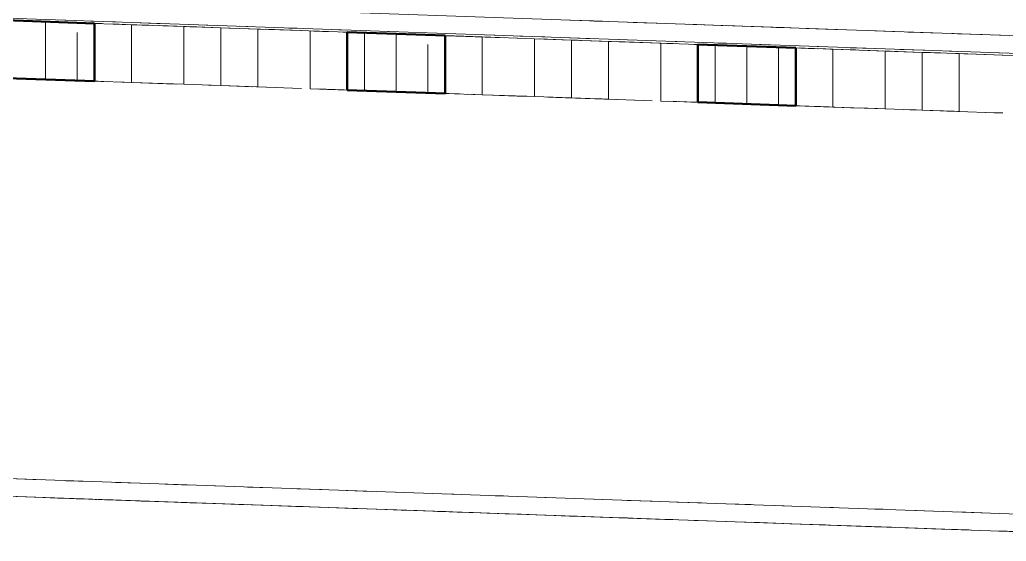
# Model space of a CAD drawing. Header units: metres. Extents: x 10 to 831, y 10 to 584.
# Drawn here: x 265.76 to 295.62, y 449.75 to 465.53 of the extents above; entities that cross this region are included whole.
import ezdxf

# ---------------------------------------------------------------- set-up
doc = ezdxf.new("R2010")
doc.units = ezdxf.units.M
doc.layers.add('CUT', color=7, linetype='Continuous', lineweight=50)
doc.layers.add('VIS', color=8, linetype='Continuous', lineweight=13)

msp = doc.modelspace()

# ---------------------------------------------------------------- linework, layer by layer
at = {"layer": 'CUT'}
for p, q in [((265.053, 465.525), (268.024, 465.421)), ((268.024, 465.421), (268.024, 463.671)), ((275.667, 463.404), (275.667, 465.154)), ((275.667, 465.154), (278.64, 465.049)), ((278.64, 465.049), (278.64, 463.3)), ((286.283, 463.032), (286.283, 464.782)), ((286.283, 464.782), (289.255, 464.678)), ((289.255, 464.678), (289.255, 462.928)), ((268.024, 463.671), (265.053, 463.775)), ((278.64, 463.3), (275.667, 463.404)), ((289.255, 462.928), (286.283, 463.032))]:
    msp.add_line(p, q, dxfattribs=at)
at = {"layer": 'VIS'}
for p, q in [((30, 474.352), (450, 459.652)), ((450, 459.117), (30, 473.817)), ((265.053, 465.525), (268.024, 465.421)), ((266.538, 465.473), (265.453, 465.511)), ((267.626, 465.435), (265.779, 465.5)), ((266.538, 465.473), (265.822, 465.498)), ((266.104, 465.488), (265.887, 465.495)), ((266.104, 465.488), (265.887, 465.495)), ((266.104, 465.488), (265.887, 465.495)), ((266.104, 465.488), (265.887, 465.495)), ((266.104, 465.488), (265.887, 465.495)), ((266.104, 465.488), (265.887, 465.495)), ((266.104, 465.488), (265.887, 465.495)), ((266.104, 465.488), (265.887, 465.495)), ((266.104, 465.488), (265.887, 465.495)), ((266.241, 465.483), (265.944, 465.494)), ((266.241, 465.483), (265.944, 465.494)), ((266.241, 465.483), (265.944, 465.494)), ((266.241, 465.483), (265.944, 465.494)), ((266.104, 465.488), (266.322, 465.481)), ((266.104, 465.488), (266.322, 465.481)), ((266.241, 465.483), (266.538, 465.473)), ((268.024, 465.421), (266.538, 465.473)), ((266.972, 465.457), (266.538, 465.473)), ((267.016, 465.456), (266.538, 465.473)), ((266.538, 465.473), (266.538, 463.723)), ((267.016, 465.456), (266.778, 465.464)), ((267.016, 465.456), (266.778, 465.464)), ((267.016, 465.456), (266.778, 465.464)), ((267.016, 465.456), (266.778, 465.464)), ((267.016, 465.456), (266.778, 465.464)), ((266.908, 465.525), (267.158, 465.516)), ((267.199, 465.45), (266.952, 465.458)), ((267.199, 465.45), (266.952, 465.458)), ((267.199, 465.45), (266.952, 465.458)), ((267.199, 465.45), (266.952, 465.458)), ((267.199, 465.45), (266.952, 465.458)), ((267.199, 465.45), (266.952, 465.458)), ((267.016, 465.456), (267.255, 465.448)), ((267.016, 465.456), (267.255, 465.448)), ((267.016, 465.456), (267.255, 465.448)), ((267.016, 465.456), (267.255, 465.448)), ((267.016, 465.456), (267.255, 465.448)), ((267.016, 465.456), (267.255, 465.448)), ((267.034, 465.456), (267.281, 465.447)), ((267.034, 465.456), (267.281, 465.447)), ((267.034, 465.456), (267.281, 465.447)), ((267.034, 465.456), (267.281, 465.447)), ((267.034, 465.456), (267.281, 465.447)), ((267.78, 465.429), (267.552, 465.438)), ((267.859, 465.427), (267.612, 465.436)), ((267.859, 465.427), (267.612, 465.436)), ((267.859, 465.427), (267.612, 465.436)), ((267.859, 465.427), (267.612, 465.436)), ((267.859, 465.427), (267.612, 465.436)), ((267.859, 465.427), (267.612, 465.436)), ((267.841, 465.428), (267.624, 465.435)), ((267.694, 465.433), (267.942, 465.424)), ((267.694, 465.433), (267.942, 465.424)), ((267.694, 465.433), (267.942, 465.424)), ((267.694, 465.433), (267.942, 465.424)), ((267.694, 465.433), (267.942, 465.424)), ((267.701, 465.432), (267.951, 465.423)), ((267.908, 465.49), (268.657, 465.463)), ((268.249, 465.413), (268.024, 465.421)), ((268.024, 465.421), (269.144, 465.381)), ((268.024, 463.671), (268.024, 465.421)), ((268.249, 465.413), (268.136, 465.417)), ((268.249, 465.413), (268.136, 465.417)), ((268.249, 465.413), (268.136, 465.417)), ((268.249, 465.413), (268.136, 465.417)), ((268.249, 465.413), (268.136, 465.417)), ((268.249, 465.413), (268.136, 465.417)), ((268.696, 465.398), (268.584, 465.402)), ((268.771, 465.395), (268.584, 465.402)), ((268.771, 465.395), (268.584, 465.402)), ((268.771, 465.395), (268.584, 465.402)), ((268.771, 465.395), (268.584, 465.402)), ((268.771, 465.395), (268.584, 465.402)), ((268.771, 465.395), (268.584, 465.402)), ((268.771, 465.395), (268.957, 465.388)), ((268.771, 465.395), (268.957, 465.388)), ((268.771, 465.395), (268.957, 465.388)), ((268.771, 465.395), (268.957, 465.388)), ((268.771, 465.395), (268.957, 465.388)), ((268.771, 465.395), (268.957, 465.388)), ((269.144, 465.381), (268.927, 465.389)), ((268.944, 465.389), (269.67, 465.363)), ((268.944, 465.389), (269.67, 465.363)), ((268.944, 465.389), (269.67, 465.363)), ((268.944, 465.389), (269.67, 465.363)), ((268.944, 465.389), (269.67, 465.363)), ((268.944, 465.389), (269.67, 465.363)), ((269.144, 465.381), (269.032, 465.385)), ((269.144, 465.381), (270.727, 465.327)), ((269.144, 465.381), (269.144, 465.381)), ((269.144, 463.632), (269.144, 465.381)), ((269.144, 463.632), (269.144, 465.381)), ((269.407, 465.438), (270.157, 465.411)), ((270.225, 465.344), (269.954, 465.354)), ((271.318, 465.306), (269.999, 465.352)), ((270.727, 465.327), (271.846, 465.287)), ((270.727, 463.577), (270.727, 465.327)), ((270.879, 465.321), (271.605, 465.296)), ((270.879, 465.321), (271.605, 465.296)), ((270.879, 465.321), (271.605, 465.296)), ((270.879, 465.321), (271.605, 465.296)), ((270.879, 465.321), (271.605, 465.296)), ((270.879, 465.321), (271.605, 465.296)), ((270.906, 465.385), (271.656, 465.359)), ((271.1, 465.314), (270.913, 465.32)), ((271.1, 465.314), (270.913, 465.32)), ((271.1, 465.314), (270.913, 465.32)), ((271.1, 465.314), (270.913, 465.32)), ((271.1, 465.314), (270.913, 465.32)), ((271.1, 465.314), (270.913, 465.32)), ((271.846, 465.287), (271.036, 465.315)), ((271.305, 465.306), (271.036, 465.315)), ((271.305, 465.306), (271.036, 465.315)), ((271.305, 465.306), (271.036, 465.315)), ((271.305, 465.306), (271.036, 465.315)), ((271.305, 465.306), (271.036, 465.315)), ((271.305, 465.306), (271.036, 465.315)), ((271.1, 465.314), (271.286, 465.307)), ((271.1, 465.314), (271.286, 465.307)), ((271.1, 465.314), (271.286, 465.307)), ((271.1, 465.314), (271.286, 465.307)), ((271.1, 465.314), (271.286, 465.307)), ((271.1, 465.314), (271.286, 465.307)), ((271.305, 465.306), (271.576, 465.297)), ((271.305, 465.306), (271.576, 465.297)), ((271.305, 465.306), (271.576, 465.297)), ((271.305, 465.306), (271.576, 465.297)), ((271.305, 465.306), (271.576, 465.297)), ((271.305, 465.306), (271.576, 465.297)), ((271.846, 465.287), (272.966, 465.248)), ((271.846, 465.287), (272.088, 465.279)), ((271.846, 463.537), (271.846, 465.287)), ((273.362, 465.234), (272.099, 465.279)), ((272.405, 465.332), (272.655, 465.324)), ((273.905, 465.28), (274.155, 465.272)), ((283.13, 465.492), (282.409, 465.517)), ((283.401, 465.483), (283.151, 465.491)), ((284.9, 465.43), (284.15, 465.457)), ((285.055, 465.425), (284.333, 465.45)), ((286.399, 465.378), (285.65, 465.404)), ((287.221, 465.349), (286.012, 465.392)), ((286.98, 465.358), (286.258, 465.382)), ((287.899, 465.326), (287.149, 465.351)), ((288.863, 465.292), (287.686, 465.332)), ((288.898, 465.291), (288.648, 465.299)), ((289.587, 465.266), (288.877, 465.291)), ((290.745, 465.226), (289.569, 465.267)), ((267.494, 463.69), (267.494, 465.148)), ((267.494, 464.273), (267.494, 465.148)), ((267.494, 464.273), (267.494, 465.148)), ((267.494, 464.273), (267.494, 465.148)), ((267.494, 464.273), (267.494, 465.148)), ((267.494, 464.273), (267.494, 465.148)), ((272.966, 465.248), (274.284, 465.202)), ((272.966, 463.498), (272.966, 465.248)), ((274.008, 465.212), (273.197, 465.24)), ((274.008, 465.212), (273.197, 465.24)), ((274.008, 465.212), (273.197, 465.24)), ((274.008, 465.212), (273.197, 465.24)), ((274.008, 465.212), (273.197, 465.24)), ((274.008, 465.212), (273.197, 465.24)), ((273.467, 465.231), (274.278, 465.202)), ((273.467, 465.231), (274.278, 465.202)), ((273.467, 465.231), (274.278, 465.202)), ((273.467, 465.231), (274.278, 465.202)), ((273.467, 465.231), (274.278, 465.202)), ((273.467, 465.231), (274.278, 465.202)), ((274.264, 465.202), (274.989, 465.177)), ((274.264, 465.202), (274.989, 465.177)), ((274.264, 465.202), (274.989, 465.177)), ((274.264, 465.202), (274.989, 465.177)), ((274.264, 465.202), (274.989, 465.177)), ((274.264, 465.202), (274.989, 465.177)), ((274.548, 465.192), (275.667, 465.154)), ((274.548, 463.442), (274.548, 465.192)), ((274.996, 465.177), (274.66, 465.188)), ((274.996, 465.177), (274.66, 465.188)), ((274.996, 465.177), (274.66, 465.188)), ((274.996, 465.177), (274.66, 465.188)), ((274.996, 465.177), (274.66, 465.188)), ((274.996, 465.177), (274.66, 465.188)), ((274.996, 465.177), (274.66, 465.188)), ((274.921, 465.179), (274.735, 465.186)), ((274.921, 465.179), (274.735, 465.186)), ((274.921, 465.179), (274.735, 465.186)), ((274.921, 465.179), (274.735, 465.186)), ((274.921, 465.179), (274.735, 465.186)), ((274.921, 465.179), (274.735, 465.186)), ((274.921, 465.179), (275.108, 465.173)), ((274.921, 465.179), (275.108, 465.173)), ((274.921, 465.179), (275.108, 465.173)), ((274.921, 465.179), (275.108, 465.173)), ((274.921, 465.179), (275.108, 465.173)), ((274.921, 465.179), (275.108, 465.173)), ((275.404, 465.227), (275.654, 465.219)), ((275.667, 465.154), (275.555, 465.158)), ((276.901, 465.11), (275.637, 465.154)), ((275.667, 465.154), (278.64, 465.049)), ((275.667, 463.404), (275.667, 465.154)), ((276, 465.142), (275.75, 465.151)), ((276.262, 465.132), (275.965, 465.143)), ((276.262, 465.132), (275.965, 465.143)), ((276.262, 465.132), (275.965, 465.143)), ((276.262, 465.132), (275.965, 465.143)), ((276.262, 465.132), (275.965, 465.143)), ((276, 465.142), (276.25, 465.133)), ((276.163, 465.136), (276.412, 465.127)), ((276.198, 465.135), (276.438, 465.126)), ((276.198, 465.135), (276.198, 463.385)), ((276.262, 465.132), (276.559, 465.122)), ((276.904, 465.175), (277.154, 465.166)), ((277.154, 465.101), (276.915, 465.11)), ((277.451, 465.091), (277.154, 465.101)), ((277.451, 465.091), (277.154, 465.101)), ((277.451, 465.091), (277.154, 465.101)), ((277.451, 465.091), (277.154, 465.101)), ((277.631, 465.084), (277.154, 465.101)), ((277.451, 465.091), (277.154, 465.101)), ((277.154, 463.351), (277.154, 465.101)), ((277.451, 465.091), (277.748, 465.081)), ((278.457, 465.056), (277.805, 465.078)), ((278.196, 465.065), (277.935, 465.074)), ((278.154, 465.067), (278.404, 465.058)), ((278.457, 465.056), (278.24, 465.063)), ((278.457, 465.056), (278.24, 465.063)), ((278.457, 465.056), (278.24, 465.063)), ((278.5, 465.054), (278.25, 465.063)), ((278.403, 465.123), (278.653, 465.114)), ((278.457, 465.056), (278.673, 465.048)), ((278.457, 465.056), (278.673, 465.048)), ((278.457, 465.056), (278.673, 465.048)), ((278.457, 465.056), (278.673, 465.048)), ((278.457, 465.056), (278.673, 465.048)), ((278.457, 465.056), (278.673, 465.048)), ((278.457, 465.056), (278.673, 465.048)), ((278.457, 465.056), (278.673, 465.048)), ((278.5, 465.054), (278.75, 465.046)), ((278.864, 465.042), (278.64, 465.049)), ((278.64, 465.049), (279.76, 465.01)), ((278.64, 463.3), (278.64, 465.049)), ((280.439, 464.986), (278.67, 465.048)), ((278.864, 465.042), (278.752, 465.046)), ((278.864, 465.042), (278.752, 465.046)), ((278.864, 465.042), (278.752, 465.046)), ((278.864, 465.042), (278.752, 465.046)), ((278.864, 465.042), (278.752, 465.046)), ((278.864, 465.042), (278.752, 465.046)), ((279.312, 465.026), (279.199, 465.03)), ((279.386, 465.023), (279.199, 465.03)), ((279.386, 465.023), (279.199, 465.03)), ((279.386, 465.023), (279.199, 465.03)), ((279.386, 465.023), (279.199, 465.03)), ((279.386, 465.023), (279.199, 465.03)), ((279.386, 465.023), (279.199, 465.03)), ((279.386, 465.023), (279.572, 465.016)), ((279.386, 465.023), (279.572, 465.016)), ((279.386, 465.023), (279.572, 465.016)), ((279.386, 465.023), (279.572, 465.016)), ((279.386, 465.023), (279.572, 465.016)), ((279.386, 465.023), (279.572, 465.016)), ((279.76, 465.01), (279.542, 465.018)), ((279.56, 465.017), (280.285, 464.992)), ((279.56, 465.017), (280.285, 464.992)), ((279.56, 465.017), (280.285, 464.992)), ((279.56, 465.017), (280.285, 464.992)), ((279.56, 465.017), (280.285, 464.992)), ((279.56, 465.017), (280.285, 464.992)), ((279.76, 465.01), (279.647, 465.014)), ((279.76, 465.01), (281.342, 464.955)), ((279.76, 465.01), (279.76, 465.01)), ((279.76, 463.26), (279.76, 465.01)), ((279.76, 463.26), (279.76, 465.01)), ((279.902, 465.07), (280.153, 465.062)), ((280.84, 464.973), (280.57, 464.982)), ((280.902, 465.035), (281.651, 465.009)), ((281.342, 464.955), (282.462, 464.915)), ((281.342, 463.205), (281.342, 464.955)), ((282.401, 464.982), (283.151, 464.957)), ((290.397, 465.238), (290.148, 465.246)), ((292.157, 465.177), (291.451, 465.201)), ((291.897, 465.185), (291.647, 465.194)), ((292.424, 465.167), (291.715, 465.192)), ((293.397, 465.133), (292.646, 465.159)), ((294.039, 465.111), (293.333, 465.135)), ((294.895, 465.081), (294.146, 465.106)), ((294.789, 465.084), (294.553, 465.092)), ((295.451, 465.061), (295.216, 465.069)), ((275.667, 463.986), (275.667, 464.861)), ((275.667, 463.986), (275.667, 464.861)), ((275.667, 463.986), (275.667, 464.861)), ((275.667, 463.986), (275.667, 464.861)), ((275.667, 463.986), (275.667, 464.861)), ((275.667, 463.986), (275.667, 464.861)), ((278.109, 463.318), (278.109, 464.777)), ((278.109, 463.901), (278.109, 464.777)), ((278.109, 463.901), (278.109, 464.777)), ((278.109, 463.901), (278.109, 464.777)), ((278.109, 463.901), (278.109, 464.777)), ((278.109, 463.901), (278.109, 464.777)), ((281.495, 464.95), (282.462, 464.915)), ((281.495, 464.95), (282.462, 464.915)), ((281.495, 464.95), (282.462, 464.915)), ((281.495, 464.95), (282.462, 464.915)), ((281.495, 464.95), (282.462, 464.915)), ((281.495, 464.95), (282.462, 464.915)), ((281.716, 464.942), (281.529, 464.948)), ((281.716, 464.942), (281.529, 464.948)), ((281.716, 464.942), (281.529, 464.948)), ((281.716, 464.942), (281.529, 464.948)), ((281.716, 464.942), (281.529, 464.948)), ((281.716, 464.942), (281.529, 464.948)), ((282.462, 464.915), (281.651, 464.944)), ((282.462, 464.915), (281.651, 464.944)), ((282.462, 464.915), (281.651, 464.944)), ((282.462, 464.915), (281.651, 464.944)), ((282.462, 464.915), (281.651, 464.944)), ((282.462, 464.915), (281.651, 464.944)), ((282.462, 464.915), (281.651, 464.944)), ((281.716, 464.942), (281.902, 464.935)), ((281.716, 464.942), (281.902, 464.935)), ((281.716, 464.942), (281.902, 464.935)), ((281.716, 464.942), (281.902, 464.935)), ((281.716, 464.942), (281.902, 464.935)), ((281.716, 464.942), (281.902, 464.935)), ((281.921, 464.934), (282.462, 464.915)), ((281.921, 464.934), (282.462, 464.915)), ((281.921, 464.934), (282.462, 464.915)), ((281.921, 464.934), (282.462, 464.915)), ((281.921, 464.934), (282.462, 464.915)), ((281.921, 464.934), (282.462, 464.915)), ((282.462, 464.915), (282.209, 464.924)), ((282.462, 464.915), (282.275, 464.922)), ((282.462, 464.915), (282.275, 464.922)), ((282.462, 464.915), (282.275, 464.922)), ((282.462, 464.915), (282.275, 464.922)), ((282.462, 464.915), (282.275, 464.922)), ((282.462, 464.915), (282.275, 464.922)), ((282.462, 464.915), (283.581, 464.876)), ((282.462, 464.915), (282.732, 464.906)), ((282.462, 464.915), (282.648, 464.909)), ((282.462, 464.915), (282.732, 464.906)), ((282.462, 464.915), (282.648, 464.909)), ((282.462, 464.915), (282.732, 464.906)), ((282.462, 464.915), (282.648, 464.909)), ((282.462, 464.915), (282.732, 464.906)), ((282.462, 464.915), (282.648, 464.909)), ((282.462, 464.915), (282.732, 464.906)), ((282.462, 464.915), (282.648, 464.909)), ((282.462, 464.915), (282.732, 464.906)), ((282.462, 464.915), (282.648, 464.909)), ((282.462, 464.915), (282.703, 464.907)), ((282.462, 464.915), (282.703, 464.907)), ((282.462, 464.915), (282.703, 464.907)), ((282.462, 464.915), (282.703, 464.907)), ((282.462, 464.915), (282.703, 464.907)), ((282.462, 464.915), (282.703, 464.907)), ((283.978, 464.863), (282.462, 464.915)), ((282.462, 463.165), (282.462, 464.915)), ((283.581, 464.876), (285.164, 464.821)), ((283.581, 463.126), (283.581, 464.876)), ((285.164, 464.821), (283.812, 464.868)), ((284.623, 464.84), (283.812, 464.868)), ((284.623, 464.84), (283.812, 464.868)), ((284.623, 464.84), (283.812, 464.868)), ((284.623, 464.84), (283.812, 464.868)), ((284.623, 464.84), (283.812, 464.868)), ((283.9, 464.93), (284.15, 464.921)), ((284.083, 464.859), (284.893, 464.831)), ((284.083, 464.859), (284.893, 464.831)), ((284.083, 464.859), (284.893, 464.831)), ((284.083, 464.859), (284.893, 464.831)), ((284.083, 464.859), (284.893, 464.831)), ((284.083, 464.859), (284.893, 464.831)), ((284.88, 464.831), (285.605, 464.805)), ((284.88, 464.831), (285.605, 464.805)), ((284.88, 464.831), (285.605, 464.805)), ((284.88, 464.831), (285.605, 464.805)), ((284.88, 464.831), (285.605, 464.805)), ((284.88, 464.831), (285.605, 464.805)), ((285.611, 464.805), (285.164, 464.821)), ((285.164, 464.821), (285.164, 464.821)), ((285.164, 464.821), (286.283, 464.782)), ((285.164, 463.071), (285.164, 464.821)), ((285.611, 464.805), (285.275, 464.817)), ((285.611, 464.805), (285.275, 464.817)), ((285.611, 464.805), (285.275, 464.817)), ((285.611, 464.805), (285.275, 464.817)), ((285.611, 464.805), (285.275, 464.817)), ((285.611, 464.805), (285.275, 464.817)), ((285.537, 464.808), (285.351, 464.815)), ((285.537, 464.808), (285.351, 464.815)), ((285.537, 464.808), (285.351, 464.815)), ((285.537, 464.808), (285.351, 464.815)), ((285.537, 464.808), (285.351, 464.815)), ((285.537, 464.808), (285.351, 464.815)), ((285.4, 464.878), (285.65, 464.869)), ((285.537, 464.808), (285.724, 464.802)), ((285.537, 464.808), (285.724, 464.802)), ((285.537, 464.808), (285.724, 464.802)), ((285.537, 464.808), (285.724, 464.802)), ((285.537, 464.808), (285.724, 464.802)), ((285.537, 464.808), (285.724, 464.802)), ((286.283, 464.782), (286.171, 464.786)), ((286.5, 464.774), (286.25, 464.783)), ((287.516, 464.738), (286.253, 464.783)), ((286.283, 464.782), (289.255, 464.678)), ((286.283, 463.032), (286.283, 464.782)), ((287.801, 464.728), (286.483, 464.775)), ((286.5, 464.774), (286.75, 464.765)), ((286.877, 464.761), (286.58, 464.771)), ((286.877, 464.761), (286.58, 464.771)), ((286.877, 464.761), (286.58, 464.771)), ((286.877, 464.761), (286.58, 464.771)), ((286.616, 464.77), (286.865, 464.762)), ((286.814, 464.764), (287.053, 464.755)), ((287.769, 464.73), (286.814, 464.764)), ((286.814, 464.764), (286.814, 463.014)), ((286.877, 464.761), (287.175, 464.75)), ((286.899, 464.825), (287.149, 464.817)), ((288.101, 464.718), (287.42, 464.742)), ((288.264, 464.712), (287.769, 464.73)), ((288.066, 464.719), (287.769, 464.73)), ((288.066, 464.719), (287.769, 464.73)), ((288.066, 464.719), (287.769, 464.73)), ((288.066, 464.719), (287.769, 464.73)), ((290.375, 464.639), (287.769, 464.73)), ((288.724, 464.697), (287.769, 464.73)), ((287.769, 462.98), (287.769, 464.73)), ((287.899, 464.791), (288.648, 464.764)), ((288.247, 464.713), (288.008, 464.721)), ((288.247, 464.713), (288.008, 464.721)), ((288.247, 464.713), (288.008, 464.721)), ((288.247, 464.713), (288.008, 464.721)), ((288.247, 464.713), (288.008, 464.721)), ((288.066, 464.719), (288.363, 464.709)), ((288.264, 464.712), (288.182, 464.716)), ((288.264, 464.712), (288.182, 464.716)), ((288.264, 464.712), (288.182, 464.716)), ((288.264, 464.712), (288.182, 464.716)), ((288.264, 464.712), (288.182, 464.716)), ((288.264, 464.712), (288.182, 464.716)), ((288.247, 464.713), (288.486, 464.704)), ((288.247, 464.713), (288.724, 464.697)), ((288.247, 464.713), (288.486, 464.704)), ((288.247, 464.713), (288.486, 464.704)), ((288.247, 464.713), (288.486, 464.704)), ((288.247, 464.713), (288.486, 464.704)), ((288.264, 464.712), (288.347, 464.71)), ((288.264, 464.712), (288.347, 464.71)), ((288.264, 464.712), (288.347, 464.71)), ((288.264, 464.712), (288.347, 464.71)), ((288.264, 464.712), (288.347, 464.71)), ((289.255, 464.678), (288.512, 464.704)), ((289.09, 464.683), (288.678, 464.698)), ((289.09, 464.683), (288.678, 464.698)), ((289.09, 464.683), (288.678, 464.698)), ((289.09, 464.683), (288.678, 464.698)), ((289.09, 464.683), (288.678, 464.698)), ((289.09, 464.683), (288.678, 464.698)), ((289.208, 464.679), (288.724, 464.697)), ((288.724, 462.947), (288.724, 464.697)), ((289, 464.687), (288.75, 464.696)), ((288.76, 464.695), (289.173, 464.68)), ((288.76, 464.695), (289.173, 464.68)), ((288.76, 464.695), (289.173, 464.68)), ((288.76, 464.695), (289.173, 464.68)), ((288.76, 464.695), (289.173, 464.68)), ((289.94, 464.654), (288.855, 464.692)), ((289.94, 464.654), (288.855, 464.692)), ((289.94, 464.654), (288.855, 464.692)), ((289.208, 464.679), (288.966, 464.688)), ((289.208, 464.679), (288.966, 464.688)), ((289.208, 464.679), (288.966, 464.688)), ((289.208, 464.679), (288.966, 464.688)), ((289.208, 464.679), (288.966, 464.688)), ((289, 464.687), (289.25, 464.678)), ((289.072, 464.684), (290.157, 464.646)), ((289.072, 464.684), (290.157, 464.646)), ((289.072, 464.684), (290.157, 464.646)), ((289.072, 464.684), (290.157, 464.646)), ((289.072, 464.684), (290.157, 464.646)), ((289.072, 464.684), (290.157, 464.646)), ((289.072, 464.684), (290.157, 464.646)), ((289.072, 464.684), (290.157, 464.646)), ((289.106, 464.683), (289.354, 464.675)), ((289.92, 464.654), (289.238, 464.678)), ((289.255, 464.678), (290.375, 464.639)), ((289.255, 462.928), (289.255, 464.678)), ((289.398, 464.738), (290.148, 464.712)), ((289.628, 464.665), (289.442, 464.671)), ((289.628, 464.665), (289.442, 464.671)), ((289.628, 464.665), (289.442, 464.671)), ((289.628, 464.665), (289.442, 464.671)), ((289.628, 464.665), (289.442, 464.671)), ((289.628, 464.665), (289.442, 464.671)), ((289.479, 464.67), (289.815, 464.658)), ((289.479, 464.67), (289.815, 464.658)), ((289.479, 464.67), (289.815, 464.658)), ((289.479, 464.67), (289.815, 464.658)), ((289.479, 464.67), (289.815, 464.658)), ((289.479, 464.67), (289.815, 464.658)), ((289.628, 464.665), (289.815, 464.658)), ((289.628, 464.665), (289.815, 464.658)), ((289.628, 464.665), (289.815, 464.658)), ((289.628, 464.665), (289.815, 464.658)), ((289.628, 464.665), (289.815, 464.658)), ((289.628, 464.665), (289.815, 464.658)), ((290.897, 464.685), (291.647, 464.659)), ((286.283, 463.615), (286.283, 464.49)), ((286.283, 463.615), (286.283, 464.49)), ((286.283, 463.615), (286.283, 464.49)), ((286.283, 463.615), (286.283, 464.49)), ((286.283, 463.615), (286.283, 464.49)), ((286.283, 463.615), (286.283, 464.49)), ((288.724, 463.529), (288.724, 464.404)), ((288.724, 463.529), (288.724, 464.404)), ((288.724, 463.529), (288.724, 464.404)), ((288.724, 463.529), (288.724, 464.404)), ((288.724, 463.529), (288.724, 464.404)), ((291.055, 464.615), (290.296, 464.642)), ((290.375, 464.639), (291.957, 464.583)), ((290.375, 464.639), (290.375, 464.639)), ((290.375, 462.889), (290.375, 464.639)), ((290.375, 462.889), (290.375, 464.639)), ((290.902, 464.62), (290.639, 464.63)), ((290.902, 464.62), (290.639, 464.63)), ((290.902, 464.62), (290.639, 464.63)), ((290.902, 464.62), (290.639, 464.63)), ((290.902, 464.62), (290.639, 464.63)), ((290.902, 464.62), (290.639, 464.63)), ((290.902, 464.62), (291.166, 464.611)), ((290.902, 464.62), (291.166, 464.611)), ((290.902, 464.62), (291.166, 464.611)), ((290.902, 464.62), (291.166, 464.611)), ((290.902, 464.62), (291.166, 464.611)), ((290.902, 464.62), (291.166, 464.611)), ((292.549, 464.562), (291.23, 464.609)), ((293.077, 464.544), (291.726, 464.591)), ((292.536, 464.563), (291.726, 464.591)), ((292.536, 464.563), (291.726, 464.591)), ((292.536, 464.563), (291.726, 464.591)), ((292.536, 464.563), (291.726, 464.591)), ((292.536, 464.563), (291.726, 464.591)), ((292.536, 464.563), (291.726, 464.591)), ((293.077, 464.544), (291.868, 464.587)), ((292.593, 464.561), (291.868, 464.587)), ((292.593, 464.561), (291.868, 464.587)), ((292.593, 464.561), (291.868, 464.587)), ((292.593, 464.561), (291.868, 464.587)), ((292.593, 464.561), (291.868, 464.587)), ((291.957, 464.583), (293.077, 464.544)), ((291.957, 462.833), (291.957, 464.583)), ((291.996, 464.582), (292.806, 464.553)), ((291.996, 464.582), (292.806, 464.553)), ((291.996, 464.582), (292.806, 464.553)), ((291.996, 464.582), (292.806, 464.553)), ((291.996, 464.582), (292.806, 464.553)), ((291.996, 464.582), (292.806, 464.553)), ((292.33, 464.57), (292.144, 464.577)), ((292.33, 464.57), (292.144, 464.577)), ((292.33, 464.57), (292.144, 464.577)), ((292.33, 464.57), (292.144, 464.577)), ((292.33, 464.57), (292.144, 464.577)), ((292.33, 464.57), (292.144, 464.577)), ((292.33, 464.57), (292.517, 464.563)), ((292.33, 464.57), (292.517, 464.563)), ((292.33, 464.57), (292.517, 464.563)), ((292.33, 464.57), (292.517, 464.563)), ((292.33, 464.57), (292.517, 464.563)), ((292.33, 464.57), (292.517, 464.563)), ((292.397, 464.633), (293.147, 464.606)), ((293.077, 464.544), (294.196, 464.505)), ((293.077, 464.544), (293.318, 464.535)), ((293.077, 462.794), (293.077, 464.544)), ((293.45, 464.531), (293.263, 464.538)), ((293.45, 464.531), (293.263, 464.538)), ((293.45, 464.531), (293.263, 464.538)), ((293.45, 464.531), (293.263, 464.538)), ((293.45, 464.531), (293.263, 464.538)), ((293.45, 464.531), (293.263, 464.538)), ((294.593, 464.491), (293.329, 464.535)), ((293.45, 464.531), (293.636, 464.524)), ((293.45, 464.531), (293.636, 464.524)), ((293.45, 464.531), (293.636, 464.524)), ((293.45, 464.531), (293.636, 464.524)), ((293.45, 464.531), (293.636, 464.524)), ((293.45, 464.531), (293.636, 464.524)), ((293.896, 464.581), (294.146, 464.572)), ((294.196, 464.505), (295.515, 464.459)), ((294.196, 462.755), (294.196, 464.505)), ((295.238, 464.469), (294.428, 464.497)), ((294.724, 464.487), (294.46, 464.495)), ((294.724, 464.487), (294.46, 464.495)), ((294.724, 464.487), (294.46, 464.495)), ((294.724, 464.487), (294.46, 464.495)), ((294.724, 464.487), (294.46, 464.495)), ((294.724, 464.487), (294.46, 464.495)), ((294.724, 464.487), (294.987, 464.477)), ((294.724, 464.487), (294.987, 464.477)), ((294.724, 464.487), (294.987, 464.477)), ((294.724, 464.487), (294.987, 464.477)), ((294.724, 464.487), (294.987, 464.477)), ((294.724, 464.487), (294.987, 464.477)), ((295.395, 464.528), (295.645, 464.519)), ((295.495, 464.459), (296.22, 464.434)), ((295.495, 464.459), (296.22, 464.434)), ((295.495, 464.459), (296.22, 464.434)), ((295.495, 464.459), (296.22, 464.434)), ((295.495, 464.459), (296.22, 464.434)), ((295.495, 464.459), (296.22, 464.434)), ((268.024, 463.671), (265.053, 463.775)), ((265.515, 463.759), (265.779, 463.75)), ((265.583, 463.756), (265.822, 463.748)), ((266.538, 463.723), (267.116, 463.702)), ((266.538, 463.723), (268.058, 463.669)), ((266.538, 463.723), (267.494, 463.69)), ((266.868, 463.712), (266.621, 463.72)), ((266.868, 463.712), (266.621, 463.72)), ((266.868, 463.712), (266.621, 463.72)), ((266.868, 463.712), (266.621, 463.72)), ((266.868, 463.712), (266.621, 463.72)), ((266.703, 463.717), (266.952, 463.708)), ((266.703, 463.717), (266.952, 463.708)), ((266.703, 463.717), (266.952, 463.708)), ((266.703, 463.717), (266.952, 463.708)), ((266.703, 463.717), (266.952, 463.708)), ((266.703, 463.717), (266.952, 463.708)), ((267.841, 463.678), (266.755, 463.716)), ((267.841, 463.678), (266.755, 463.716)), ((267.841, 463.678), (266.755, 463.716)), ((267.841, 463.678), (266.755, 463.716)), ((267.841, 463.678), (266.755, 463.716)), ((267.841, 463.678), (266.755, 463.716)), ((267.841, 463.678), (266.755, 463.716)), ((267.841, 463.678), (266.755, 463.716)), ((267.016, 463.706), (266.778, 463.714)), ((267.494, 463.69), (266.778, 463.714)), ((267.016, 463.706), (266.778, 463.714)), ((267.016, 463.706), (266.778, 463.714)), ((267.016, 463.706), (266.778, 463.714)), ((267.016, 463.706), (266.778, 463.714)), ((266.972, 463.707), (268.058, 463.669)), ((266.972, 463.707), (268.058, 463.669)), ((266.972, 463.707), (268.058, 463.669)), ((267.016, 463.706), (267.255, 463.698)), ((267.016, 463.706), (267.255, 463.698)), ((267.016, 463.706), (267.255, 463.698)), ((267.016, 463.706), (267.255, 463.698)), ((267.016, 463.706), (267.255, 463.698)), ((268, 463.672), (267.25, 463.698)), ((267.364, 463.694), (268.024, 463.671)), ((267.859, 463.677), (267.447, 463.691)), ((267.859, 463.677), (267.447, 463.691)), ((267.859, 463.677), (267.447, 463.691)), ((267.859, 463.677), (267.447, 463.691)), ((267.859, 463.677), (267.447, 463.691)), ((268.461, 463.655), (267.494, 463.69)), ((267.5, 463.69), (268.25, 463.663)), ((267.529, 463.688), (267.942, 463.674)), ((267.529, 463.688), (267.942, 463.674)), ((267.529, 463.688), (267.942, 463.674)), ((267.529, 463.688), (267.942, 463.674)), ((267.529, 463.688), (267.942, 463.674)), ((267.529, 463.688), (267.942, 463.674)), ((268.461, 463.655), (267.736, 463.681)), ((268.461, 463.655), (267.736, 463.681)), ((268.461, 463.655), (267.736, 463.681)), ((268.461, 463.655), (267.736, 463.681)), ((268.461, 463.655), (267.736, 463.681)), ((268.024, 463.671), (268.136, 463.667)), ((269.144, 463.632), (268.024, 463.671)), ((268.696, 463.647), (269.144, 463.632)), ((268.696, 463.647), (268.808, 463.644)), ((268.696, 463.647), (268.808, 463.644)), ((268.696, 463.647), (268.808, 463.644)), ((268.696, 463.647), (268.808, 463.644)), ((268.696, 463.647), (268.808, 463.644)), ((268.696, 463.647), (268.808, 463.644)), ((269.144, 463.632), (270.495, 463.585)), ((270.727, 463.577), (269.144, 463.632)), ((269.144, 463.632), (269.144, 463.632)), ((269.208, 463.63), (269.999, 463.602)), ((270.395, 463.588), (269.67, 463.613)), ((270.395, 463.588), (269.67, 463.613)), ((270.395, 463.588), (269.67, 463.613)), ((270.395, 463.588), (269.67, 463.613)), ((270.395, 463.588), (269.67, 463.613)), ((270.395, 463.588), (269.67, 463.613)), ((270.199, 463.595), (269.935, 463.604)), ((270.199, 463.595), (269.935, 463.604)), ((270.199, 463.595), (269.935, 463.604)), ((270.199, 463.595), (269.935, 463.604)), ((270.199, 463.595), (269.935, 463.604)), ((270.199, 463.595), (269.935, 463.604)), ((270.225, 463.594), (269.954, 463.604)), ((270.225, 463.594), (269.954, 463.604)), ((270.225, 463.594), (269.954, 463.604)), ((270.225, 463.594), (269.954, 463.604)), ((270.225, 463.594), (269.954, 463.604)), ((270.225, 463.594), (269.954, 463.604)), ((270.199, 463.595), (270.463, 463.586)), ((270.199, 463.595), (270.463, 463.586)), ((270.199, 463.595), (270.463, 463.586)), ((270.199, 463.595), (270.463, 463.586)), ((270.199, 463.595), (270.463, 463.586)), ((270.199, 463.595), (270.463, 463.586)), ((270.225, 463.594), (270.495, 463.585)), ((270.225, 463.594), (270.495, 463.585)), ((270.225, 463.594), (270.495, 463.585)), ((270.225, 463.594), (270.495, 463.585)), ((270.225, 463.594), (270.495, 463.585)), ((270.225, 463.594), (270.495, 463.585)), ((271.846, 463.537), (270.727, 463.577)), ((271.473, 463.55), (271.286, 463.557)), ((271.473, 463.55), (271.286, 463.557)), ((271.473, 463.55), (271.286, 463.557)), ((271.473, 463.55), (271.286, 463.557)), ((271.473, 463.55), (271.286, 463.557)), ((271.473, 463.55), (271.286, 463.557)), ((271.473, 463.55), (271.659, 463.543)), ((271.473, 463.55), (271.659, 463.543)), ((271.473, 463.55), (271.659, 463.543)), ((271.473, 463.55), (271.659, 463.543)), ((271.473, 463.55), (271.659, 463.543)), ((271.473, 463.55), (271.659, 463.543)), ((271.846, 463.537), (273.197, 463.49)), ((272.966, 463.498), (271.846, 463.537)), ((272.813, 463.504), (271.846, 463.537)), ((272.813, 463.504), (272.088, 463.529)), ((272.813, 463.504), (272.088, 463.529)), ((272.813, 463.504), (272.088, 463.529)), ((272.813, 463.504), (272.088, 463.529)), ((272.813, 463.504), (272.088, 463.529)), ((272.927, 463.5), (272.116, 463.528)), ((272.927, 463.5), (272.116, 463.528)), ((272.927, 463.5), (272.116, 463.528)), ((272.927, 463.5), (272.116, 463.528)), ((272.927, 463.5), (272.116, 463.528)), ((272.927, 463.5), (272.116, 463.528)), ((272.386, 463.518), (273.197, 463.49)), ((272.386, 463.518), (273.197, 463.49)), ((272.386, 463.518), (273.197, 463.49)), ((272.386, 463.518), (273.197, 463.49)), ((272.386, 463.518), (273.197, 463.49)), ((272.386, 463.518), (273.197, 463.49)), ((272.592, 463.511), (272.406, 463.517)), ((272.592, 463.511), (272.406, 463.517)), ((272.592, 463.511), (272.406, 463.517)), ((272.592, 463.511), (272.406, 463.517)), ((272.592, 463.511), (272.406, 463.517)), ((272.592, 463.511), (272.406, 463.517)), ((272.592, 463.511), (272.779, 463.505)), ((272.592, 463.511), (272.779, 463.505)), ((272.592, 463.511), (272.779, 463.505)), ((272.592, 463.511), (272.779, 463.505)), ((272.592, 463.511), (272.779, 463.505)), ((272.592, 463.511), (272.779, 463.505)), ((274.02, 463.461), (272.966, 463.498)), ((274.02, 463.461), (273.757, 463.471)), ((274.02, 463.461), (273.757, 463.471)), ((274.02, 463.461), (273.757, 463.471)), ((274.02, 463.461), (273.757, 463.471)), ((274.02, 463.461), (273.757, 463.471)), ((274.02, 463.461), (273.757, 463.471)), ((274.02, 463.461), (274.284, 463.452)), ((274.02, 463.461), (274.284, 463.452)), ((274.02, 463.461), (274.284, 463.452)), ((274.02, 463.461), (274.284, 463.452)), ((274.02, 463.461), (274.284, 463.452)), ((274.02, 463.461), (274.284, 463.452)), ((275.667, 463.404), (274.548, 463.442)), ((274.548, 463.442), (274.548, 463.442)), ((275.851, 463.397), (274.765, 463.435)), ((275.851, 463.397), (274.765, 463.435)), ((274.982, 463.428), (276.068, 463.389)), ((274.982, 463.428), (276.068, 463.389)), ((274.982, 463.428), (276.068, 463.389)), ((274.982, 463.428), (276.068, 463.389)), ((274.982, 463.428), (276.068, 463.389)), ((274.982, 463.428), (277.154, 463.351)), ((274.982, 463.428), (276.068, 463.389)), ((274.982, 463.428), (276.068, 463.389)), ((274.982, 463.428), (276.068, 463.389)), ((274.982, 463.428), (276.068, 463.389)), ((275, 463.427), (275.25, 463.418)), ((275.076, 463.424), (276.395, 463.378)), ((275.444, 463.411), (275.108, 463.423)), ((275.294, 463.416), (275.108, 463.423)), ((275.444, 463.411), (275.108, 463.423)), ((275.294, 463.416), (275.108, 463.423)), ((275.444, 463.411), (275.108, 463.423)), ((275.294, 463.416), (275.108, 463.423)), ((275.444, 463.411), (275.108, 463.423)), ((275.294, 463.416), (275.108, 463.423)), ((275.444, 463.411), (275.108, 463.423)), ((275.294, 463.416), (275.108, 463.423)), ((275.444, 463.411), (275.108, 463.423)), ((275.294, 463.416), (275.108, 463.423)), ((275.294, 463.416), (275.481, 463.41)), ((275.294, 463.416), (275.481, 463.41)), ((275.294, 463.416), (275.481, 463.41)), ((275.294, 463.416), (275.481, 463.41)), ((275.294, 463.416), (275.481, 463.41)), ((275.294, 463.416), (275.481, 463.41)), ((276.198, 463.385), (275.473, 463.41)), ((275.715, 463.402), (275.473, 463.41)), ((275.715, 463.402), (275.473, 463.41)), ((275.715, 463.402), (275.473, 463.41)), ((275.715, 463.402), (275.473, 463.41)), ((275.715, 463.402), (275.473, 463.41)), ((278.64, 463.3), (275.667, 463.404)), ((275.667, 463.404), (276.411, 463.377)), ((276.163, 463.386), (275.75, 463.401)), ((276.163, 463.386), (275.75, 463.401)), ((276.163, 463.386), (275.75, 463.401)), ((276.163, 463.386), (275.75, 463.401)), ((276.163, 463.386), (275.75, 463.401)), ((277.5, 463.339), (275.75, 463.401)), ((275.833, 463.398), (276.245, 463.383)), ((275.833, 463.398), (276.245, 463.383)), ((275.833, 463.398), (276.245, 463.383)), ((275.833, 463.398), (276.245, 463.383)), ((275.833, 463.398), (276.245, 463.383)), ((275.833, 463.398), (276.245, 463.383)), ((276, 463.392), (277.75, 463.331)), ((276.122, 463.388), (276.804, 463.363)), ((276.198, 463.385), (277.154, 463.351)), ((276.856, 463.362), (276.559, 463.372)), ((276.823, 463.363), (277.154, 463.351)), ((276.856, 463.362), (277.154, 463.351)), ((276.856, 463.362), (277.154, 463.351)), ((276.856, 463.362), (277.154, 463.351)), ((276.856, 463.362), (277.154, 463.351)), ((276.856, 463.362), (277.154, 463.351)), ((277.154, 463.351), (278.24, 463.314)), ((277.154, 463.351), (277.392, 463.343)), ((278.045, 463.32), (277.748, 463.331)), ((278.109, 463.318), (277.87, 463.327)), ((278.045, 463.32), (278.343, 463.31)), ((278.045, 463.32), (278.343, 463.31)), ((278.045, 463.32), (278.343, 463.31)), ((278.045, 463.32), (278.343, 463.31)), ((278.045, 463.32), (278.343, 463.31)), ((279.076, 463.284), (278.109, 463.318)), ((279.076, 463.284), (278.351, 463.309)), ((279.076, 463.284), (278.351, 463.309)), ((279.076, 463.284), (278.351, 463.309)), ((279.076, 463.284), (278.351, 463.309)), ((279.076, 463.284), (278.351, 463.309)), ((278.64, 463.3), (278.752, 463.296)), ((279.76, 463.26), (278.64, 463.3)), ((279.312, 463.276), (279.76, 463.26)), ((279.312, 463.276), (279.423, 463.272)), ((279.312, 463.276), (279.423, 463.272)), ((279.312, 463.276), (279.423, 463.272)), ((279.312, 463.276), (279.423, 463.272)), ((279.312, 463.276), (279.423, 463.272)), ((279.312, 463.276), (279.423, 463.272)), ((279.76, 463.26), (281.111, 463.213)), ((281.342, 463.205), (279.76, 463.26)), ((279.76, 463.26), (279.76, 463.26)), ((279.824, 463.258), (280.615, 463.23)), ((281.011, 463.216), (280.285, 463.242)), ((281.011, 463.216), (280.285, 463.242)), ((281.011, 463.216), (280.285, 463.242)), ((281.011, 463.216), (280.285, 463.242)), ((281.011, 463.216), (280.285, 463.242)), ((281.011, 463.216), (280.285, 463.242)), ((280.814, 463.223), (280.551, 463.232)), ((280.814, 463.223), (280.551, 463.232)), ((280.814, 463.223), (280.551, 463.232)), ((280.814, 463.223), (280.551, 463.232)), ((280.814, 463.223), (280.551, 463.232)), ((280.814, 463.223), (280.551, 463.232)), ((280.84, 463.222), (280.57, 463.232)), ((280.84, 463.222), (280.57, 463.232)), ((280.84, 463.222), (280.57, 463.232)), ((280.84, 463.222), (280.57, 463.232)), ((280.84, 463.222), (280.57, 463.232)), ((280.84, 463.222), (280.57, 463.232)), ((280.814, 463.223), (281.078, 463.214)), ((280.814, 463.223), (281.078, 463.214)), ((280.814, 463.223), (281.078, 463.214)), ((280.814, 463.223), (281.078, 463.214)), ((280.814, 463.223), (281.078, 463.214)), ((280.814, 463.223), (281.078, 463.214)), ((280.84, 463.222), (281.111, 463.213)), ((280.84, 463.222), (281.111, 463.213)), ((280.84, 463.222), (281.111, 463.213)), ((280.84, 463.222), (281.111, 463.213)), ((280.84, 463.222), (281.111, 463.213)), ((280.84, 463.222), (281.111, 463.213)), ((282.462, 463.165), (281.342, 463.205)), ((283.5, 463.129), (281.75, 463.191)), ((282.088, 463.178), (281.902, 463.185)), ((282.088, 463.178), (281.902, 463.185)), ((282.088, 463.178), (281.902, 463.185)), ((282.088, 463.178), (281.902, 463.185)), ((282.088, 463.178), (281.902, 463.185)), ((282.088, 463.178), (281.902, 463.185)), ((282, 463.182), (283.75, 463.12)), ((282.088, 463.178), (282.275, 463.172)), ((282.088, 463.178), (282.275, 463.172)), ((282.088, 463.178), (282.275, 463.172)), ((282.088, 463.178), (282.275, 463.172)), ((282.088, 463.178), (282.275, 463.172)), ((282.088, 463.178), (282.275, 463.172)), ((282.462, 463.165), (283.812, 463.118)), ((283.581, 463.126), (282.462, 463.165)), ((283.428, 463.131), (282.462, 463.165)), ((283.428, 463.131), (282.703, 463.157)), ((283.428, 463.131), (282.703, 463.157)), ((283.428, 463.131), (282.703, 463.157)), ((283.428, 463.131), (282.703, 463.157)), ((283.428, 463.131), (282.703, 463.157)), ((283.542, 463.128), (282.732, 463.156)), ((283.542, 463.128), (282.732, 463.156)), ((283.542, 463.128), (282.732, 463.156)), ((283.542, 463.128), (282.732, 463.156)), ((283.542, 463.128), (282.732, 463.156)), ((283.542, 463.128), (282.732, 463.156)), ((283.002, 463.147), (283.812, 463.118)), ((283.002, 463.147), (283.812, 463.118)), ((283.002, 463.147), (283.812, 463.118)), ((283.002, 463.147), (283.812, 463.118)), ((283.002, 463.147), (283.812, 463.118)), ((283.002, 463.147), (283.812, 463.118)), ((283.207, 463.139), (283.021, 463.146)), ((283.207, 463.139), (283.021, 463.146)), ((283.207, 463.139), (283.021, 463.146)), ((283.207, 463.139), (283.021, 463.146)), ((283.207, 463.139), (283.021, 463.146)), ((283.207, 463.139), (283.021, 463.146)), ((283.207, 463.139), (283.394, 463.133)), ((283.207, 463.139), (283.394, 463.133)), ((283.207, 463.139), (283.394, 463.133)), ((283.207, 463.139), (283.394, 463.133)), ((283.207, 463.139), (283.394, 463.133)), ((283.207, 463.139), (283.394, 463.133)), ((284.636, 463.09), (283.581, 463.126)), ((284.636, 463.09), (284.372, 463.099)), ((284.636, 463.09), (284.372, 463.099)), ((284.636, 463.09), (284.372, 463.099)), ((284.636, 463.09), (284.372, 463.099)), ((284.636, 463.09), (284.372, 463.099)), ((284.636, 463.09), (284.372, 463.099)), ((284.636, 463.09), (284.9, 463.081)), ((284.636, 463.09), (284.9, 463.081)), ((284.636, 463.09), (284.9, 463.081)), ((284.636, 463.09), (284.9, 463.081)), ((284.636, 463.09), (284.9, 463.081)), ((284.636, 463.09), (284.9, 463.081)), ((286.283, 463.032), (285.164, 463.071)), ((285.164, 463.071), (285.164, 463.071)), ((286.466, 463.025), (285.381, 463.063)), ((286.466, 463.025), (285.381, 463.063)), ((285.598, 463.056), (286.683, 463.018)), ((285.598, 463.056), (286.683, 463.018)), ((285.598, 463.056), (286.683, 463.018)), ((285.598, 463.056), (286.683, 463.018)), ((285.598, 463.056), (286.683, 463.018)), ((285.598, 463.056), (287.769, 462.98)), ((285.598, 463.056), (286.683, 463.018)), ((285.598, 463.056), (286.683, 463.018)), ((285.598, 463.056), (286.683, 463.018)), ((285.598, 463.056), (286.683, 463.018)), ((285.691, 463.053), (287.01, 463.007)), ((286.059, 463.039), (285.724, 463.052)), ((285.91, 463.045), (285.724, 463.052)), ((286.059, 463.039), (285.724, 463.052)), ((285.91, 463.045), (285.724, 463.052)), ((286.059, 463.039), (285.724, 463.052)), ((285.91, 463.045), (285.724, 463.052)), ((286.059, 463.039), (285.724, 463.052)), ((285.91, 463.045), (285.724, 463.052)), ((286.059, 463.039), (285.724, 463.052)), ((285.91, 463.045), (285.724, 463.052)), ((286.059, 463.039), (285.724, 463.052)), ((285.91, 463.045), (285.724, 463.052)), ((285.91, 463.045), (286.096, 463.038)), ((285.91, 463.045), (286.096, 463.038)), ((285.91, 463.045), (286.096, 463.038)), ((285.91, 463.045), (286.096, 463.038)), ((285.91, 463.045), (286.096, 463.038)), ((285.91, 463.045), (286.096, 463.038)), ((286.814, 463.014), (286.089, 463.038)), ((286.33, 463.03), (286.089, 463.038)), ((286.33, 463.03), (286.089, 463.038)), ((286.33, 463.03), (286.089, 463.038)), ((286.33, 463.03), (286.089, 463.038)), ((286.33, 463.03), (286.089, 463.038)), ((289.255, 462.928), (286.283, 463.032)), ((286.283, 463.032), (287.026, 463.006)), ((286.778, 463.014), (286.365, 463.029)), ((286.778, 463.014), (286.365, 463.029)), ((286.778, 463.014), (286.365, 463.029)), ((286.778, 463.014), (286.365, 463.029)), ((286.778, 463.014), (286.365, 463.029)), ((286.448, 463.026), (286.861, 463.012)), ((286.448, 463.026), (286.861, 463.012)), ((286.448, 463.026), (286.861, 463.012)), ((286.448, 463.026), (286.861, 463.012)), ((286.448, 463.026), (286.861, 463.012)), ((286.448, 463.026), (286.861, 463.012)), ((286.737, 463.016), (287.42, 462.992)), ((287.291, 462.996), (286.814, 463.014)), ((286.814, 463.014), (287.769, 462.98)), ((287.291, 462.996), (287.053, 463.005)), ((287.291, 462.996), (287.053, 463.005)), ((287.291, 462.996), (287.053, 463.005)), ((287.291, 462.996), (287.053, 463.005)), ((287.291, 462.996), (287.053, 463.005)), ((287.472, 462.99), (287.175, 463)), ((287.291, 462.996), (287.53, 462.988)), ((287.291, 462.996), (287.53, 462.988)), ((287.291, 462.996), (287.53, 462.988)), ((287.291, 462.996), (287.53, 462.988)), ((287.291, 462.996), (287.53, 462.988)), ((287.439, 462.991), (287.769, 462.98)), ((287.472, 462.99), (287.769, 462.98)), ((287.472, 462.99), (287.769, 462.98)), ((287.472, 462.99), (287.769, 462.98)), ((287.472, 462.99), (287.769, 462.98)), ((287.472, 462.99), (287.769, 462.98)), ((287.769, 462.98), (288.724, 462.947)), ((288.661, 462.948), (288.363, 462.959)), ((288.724, 462.947), (288.486, 462.955)), ((288.661, 462.948), (288.958, 462.938)), ((288.661, 462.948), (288.958, 462.938)), ((288.661, 462.948), (288.958, 462.938)), ((288.661, 462.948), (288.958, 462.938)), ((288.661, 462.948), (288.958, 462.938)), ((288.724, 462.947), (288.966, 462.938)), ((289.011, 462.937), (289.238, 462.928)), ((289.255, 462.928), (289.367, 462.924)), ((290.375, 462.889), (289.255, 462.928)), ((289.384, 462.923), (291.23, 462.859)), ((290.002, 462.901), (289.815, 462.908)), ((290.002, 462.901), (289.815, 462.908)), ((290.002, 462.901), (289.815, 462.908)), ((290.002, 462.901), (289.815, 462.908)), ((290.002, 462.901), (289.815, 462.908)), ((290.002, 462.901), (289.815, 462.908)), ((289.927, 462.904), (290.375, 462.889)), ((289.927, 462.904), (290.262, 462.893)), ((289.927, 462.904), (290.262, 462.893)), ((289.927, 462.904), (290.262, 462.893)), ((289.927, 462.904), (290.262, 462.893)), ((289.927, 462.904), (290.262, 462.893)), ((289.927, 462.904), (290.262, 462.893)), ((290.002, 462.901), (290.188, 462.895)), ((290.002, 462.901), (290.188, 462.895)), ((290.002, 462.901), (290.188, 462.895)), ((290.002, 462.901), (290.188, 462.895)), ((290.002, 462.901), (290.188, 462.895)), ((290.002, 462.901), (290.188, 462.895)), ((290.175, 462.895), (290.901, 462.87)), ((290.175, 462.895), (290.901, 462.87)), ((290.175, 462.895), (290.901, 462.87)), ((290.175, 462.895), (290.901, 462.87)), ((290.175, 462.895), (290.901, 462.87)), ((290.175, 462.895), (290.901, 462.87)), ((291.957, 462.833), (290.375, 462.889)), ((290.375, 462.889), (290.375, 462.889)), ((290.915, 462.87), (291.726, 462.841)), ((291.43, 462.851), (291.166, 462.861)), ((291.43, 462.851), (291.166, 462.861)), ((291.43, 462.851), (291.166, 462.861)), ((291.43, 462.851), (291.166, 462.861)), ((291.43, 462.851), (291.166, 462.861)), ((291.43, 462.851), (291.166, 462.861)), ((291.43, 462.851), (291.694, 462.842)), ((291.43, 462.851), (291.694, 462.842)), ((291.43, 462.851), (291.694, 462.842)), ((291.43, 462.851), (291.694, 462.842)), ((291.43, 462.851), (291.694, 462.842)), ((291.43, 462.851), (291.694, 462.842)), ((293.077, 462.794), (291.957, 462.833)), ((292.704, 462.807), (292.517, 462.813)), ((292.704, 462.807), (292.517, 462.813)), ((292.704, 462.807), (292.517, 462.813)), ((292.704, 462.807), (292.517, 462.813)), ((292.704, 462.807), (292.517, 462.813)), ((292.704, 462.807), (292.517, 462.813)), ((292.704, 462.807), (292.89, 462.8)), ((292.704, 462.807), (292.89, 462.8)), ((292.704, 462.807), (292.89, 462.8)), ((292.704, 462.807), (292.89, 462.8)), ((292.704, 462.807), (292.89, 462.8)), ((292.704, 462.807), (292.89, 462.8)), ((293.077, 462.794), (294.428, 462.747)), ((294.196, 462.755), (293.077, 462.794)), ((294.044, 462.76), (293.077, 462.794)), ((294.044, 462.76), (293.318, 462.785)), ((294.044, 462.76), (293.318, 462.785)), ((294.044, 462.76), (293.318, 462.785)), ((294.044, 462.76), (293.318, 462.785)), ((294.044, 462.76), (293.318, 462.785)), ((294.158, 462.756), (293.347, 462.784)), ((294.158, 462.756), (293.347, 462.784)), ((294.158, 462.756), (293.347, 462.784)), ((294.158, 462.756), (293.347, 462.784)), ((294.158, 462.756), (293.347, 462.784)), ((294.158, 462.756), (293.347, 462.784)), ((293.617, 462.775), (294.428, 462.747)), ((293.617, 462.775), (294.428, 462.747)), ((293.617, 462.775), (294.428, 462.747)), ((293.617, 462.775), (294.428, 462.747)), ((293.617, 462.775), (294.428, 462.747)), ((293.617, 462.775), (294.428, 462.747)), ((293.823, 462.768), (293.636, 462.774)), ((293.823, 462.768), (293.636, 462.774)), ((293.823, 462.768), (293.636, 462.774)), ((293.823, 462.768), (293.636, 462.774)), ((293.823, 462.768), (293.636, 462.774)), ((293.823, 462.768), (293.636, 462.774)), ((293.823, 462.768), (294.009, 462.762)), ((293.823, 462.768), (294.009, 462.762)), ((293.823, 462.768), (294.009, 462.762)), ((293.823, 462.768), (294.009, 462.762)), ((293.823, 462.768), (294.009, 462.762)), ((293.823, 462.768), (294.009, 462.762)), ((295.251, 462.718), (294.196, 462.755)), ((295.251, 462.718), (294.987, 462.727)), ((295.251, 462.718), (294.987, 462.727)), ((295.251, 462.718), (294.987, 462.727)), ((295.251, 462.718), (294.987, 462.727)), ((295.251, 462.718), (294.987, 462.727)), ((295.251, 462.718), (294.987, 462.727)), ((295.251, 462.718), (295.515, 462.709)), ((295.251, 462.718), (295.515, 462.709)), ((295.251, 462.718), (295.515, 462.709)), ((295.251, 462.718), (295.515, 462.709)), ((295.251, 462.718), (295.515, 462.709)), ((295.251, 462.718), (295.515, 462.709)), ((30, 459.887), (450, 445.187)), ((450, 444.652), (30, 459.352)), ((266.409, 451.613), (265.659, 451.639)), ((267.908, 451.56), (267.158, 451.586)), ((269.407, 451.507), (268.657, 451.534)), ((268.679, 450.998), (259.204, 451.329)), ((270.906, 451.455), (270.157, 451.481)), ((271.906, 451.42), (271.656, 451.429)), ((273.405, 451.368), (272.655, 451.394)), ((274.904, 451.315), (274.155, 451.341)), ((276.404, 451.262), (275.654, 451.289)), ((277.404, 451.227), (277.154, 451.236)), ((266.717, 451.067), (266.467, 451.076)), ((266.685, 451.068), (268.43, 451.006)), ((266.717, 451.067), (266.966, 451.058)), ((266.908, 451.06), (267.158, 451.051)), ((267.411, 451.043), (267.362, 451.044)), ((267.411, 451.043), (267.362, 451.044)), ((267.709, 451.032), (267.463, 451.041)), ((267.606, 451.036), (267.558, 451.037)), ((267.606, 451.036), (267.558, 451.037)), ((267.709, 451.032), (267.956, 451.024)), ((267.899, 451.025), (267.85, 451.027)), ((267.899, 451.025), (267.85, 451.027)), ((267.908, 451.025), (268.657, 450.998)), ((268.094, 451.019), (268.046, 451.02)), ((268.094, 451.019), (268.046, 451.02)), ((268.387, 451.008), (268.338, 451.01)), ((268.387, 451.008), (268.338, 451.01)), ((268.582, 451.002), (268.533, 451.003)), ((268.679, 450.998), (268.533, 451.003)), ((278.031, 450.671), (268.679, 450.998)), ((269.407, 450.972), (270.157, 450.947)), ((269.681, 450.963), (269.435, 450.971)), ((269.681, 450.963), (269.928, 450.955)), ((270.649, 450.929), (271.386, 450.903)), ((270.906, 450.92), (271.656, 450.894)), ((278.903, 451.175), (278.653, 451.184)), ((280.402, 451.123), (280.153, 451.132)), ((281.901, 451.07), (281.651, 451.079)), ((283.401, 451.017), (283.151, 451.026)), ((284.9, 450.966), (284.15, 450.991)), ((286.399, 450.913), (285.65, 450.939)), ((272.147, 450.876), (271.407, 450.902)), ((271.653, 450.894), (272.393, 450.868)), ((272.405, 450.868), (272.655, 450.859)), ((273.132, 450.842), (272.886, 450.851)), ((273.132, 450.842), (274.365, 450.799)), ((273.601, 450.826), (274.34, 450.8)), ((274.118, 450.808), (273.872, 450.816)), ((273.905, 450.815), (274.155, 450.807)), ((276.091, 450.739), (274.858, 450.781)), ((275.104, 450.773), (275.844, 450.747)), ((275.404, 450.762), (275.654, 450.754)), ((276.555, 450.722), (277.785, 450.679)), ((277.544, 450.688), (276.817, 450.713)), ((276.904, 450.71), (277.154, 450.702)), ((277.059, 450.705), (277.786, 450.679)), ((285.286, 450.416), (278.031, 450.671)), ((278.403, 450.658), (278.653, 450.649)), ((279.481, 450.62), (278.755, 450.645)), ((278.997, 450.637), (279.724, 450.611)), ((287.899, 450.861), (287.149, 450.887)), ((288.898, 450.826), (288.648, 450.834)), ((290.397, 450.773), (290.148, 450.781)), ((291.897, 450.721), (291.647, 450.729)), ((293.397, 450.668), (292.646, 450.694)), ((294.895, 450.615), (294.146, 450.642)), ((279.902, 450.605), (280.153, 450.596)), ((280.935, 450.569), (280.208, 450.595)), ((280.451, 450.586), (281.177, 450.561)), ((280.902, 450.57), (281.651, 450.544)), ((282.872, 450.501), (282.146, 450.526)), ((282.389, 450.518), (283.115, 450.493)), ((282.401, 450.517), (283.151, 450.491)), ((283.9, 450.465), (284.15, 450.457)), ((284.326, 450.451), (284.084, 450.459)), ((284.326, 450.451), (284.568, 450.442)), ((285.292, 450.416), (284.891, 450.43)), ((285.292, 450.416), (284.891, 450.43)), ((285.286, 450.416), (285.529, 450.409)), ((285.4, 450.413), (285.65, 450.404)), ((286.579, 450.372), (286.016, 450.391)), ((286.579, 450.372), (286.176, 450.385)), ((286.899, 450.361), (287.149, 450.351)), ((288.64, 450.299), (287.457, 450.341)), ((287.695, 450.332), (288.877, 450.291)), ((287.899, 450.326), (288.648, 450.299)), ((291.917, 450.184), (288.837, 450.293)), ((289.074, 450.284), (292.154, 450.177)), ((289.398, 450.273), (290.148, 450.246)), ((291.478, 450.2), (290.296, 450.241)), ((290.532, 450.233), (291.715, 450.192)), ((290.897, 450.221), (291.647, 450.194)), ((292.397, 450.168), (293.147, 450.142)), ((294.316, 450.101), (292.661, 450.159)), ((293.37, 450.134), (294.553, 450.092)), ((293.896, 450.115), (294.146, 450.106)), ((294.261, 450.102), (294.03, 450.111)), ((294.261, 450.102), (294.491, 450.095)), ((295.395, 450.063), (295.645, 450.054)), ((296.209, 450.034), (295.5, 450.06))]:
    msp.add_line(p, q, dxfattribs=at)

doc.saveas('drawing.dxf')
